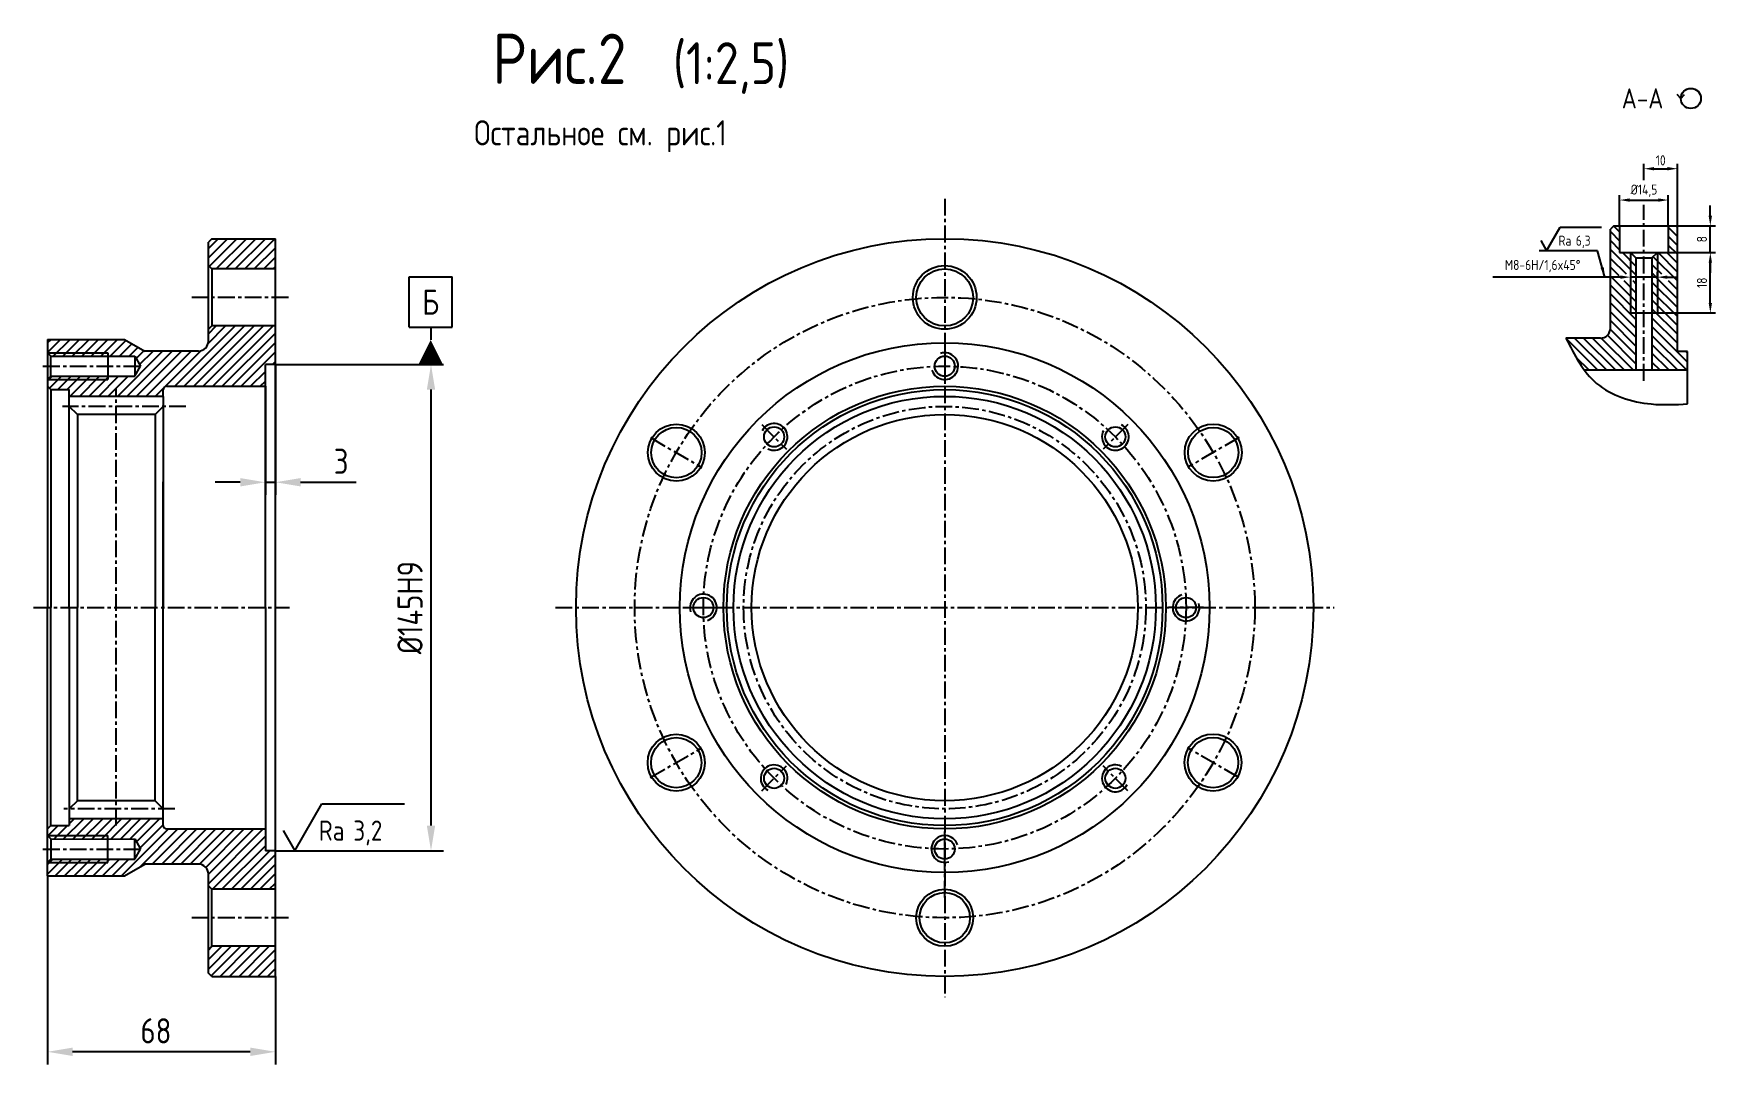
# Model space of a CAD drawing. Extents: x -3872 to -3321, y -1420 to -804.
# Drawn here: x -3822 to -3321, y -1420 to -1113 of the extents above; entities that cross this region are included whole.
import ezdxf
from ezdxf.enums import TextEntityAlignment as Align

# ---------------------------------------------------------------- set-up
doc = ezdxf.new("R2010")
doc.units = 0
doc.header["$LTSCALE"] = 8
doc.header["$MEASUREMENT"] = 0
doc.linetypes.add('CENTER', pattern=[2, 1.25, -0.25, 0.25, -0.25])
doc.layers.get('DEFPOINTS').update_dxf_attribs({"linetype": 'CONTINUOUS'})
for name, color, linetype in [('BORD', 1, 'CONTINUOUS'), ('CEN', 5, 'CENTER'), ('CONT', 6, 'CONTINUOUS'), ('DIM', 7, 'CONTINUOUS'), ('HATCH', 2, 'CONTINUOUS'), ('TEXT', 3, 'CONTINUOUS'), ('TEXTB', 6, 'CONTINUOUS')]:
    doc.layers.add(name, color=color, linetype=linetype)
doc.styles.get("Standard").update_dxf_attribs({"font": 'ISOCP'})
doc.styles.add('STYLE1', font='romans.shx', dxfattribs={"width": 0.8})
doc.dimstyles.new('LIN', dxfattribs={"dimscale": 0, "dimtxt": 3, "dimasz": 3, "dimexe": 1.5, "dimexo": 0, "dimgap": 1, "dimtad": 1, "dimzin": 13, "dimdsep": 46, "dimtxsty": 'STYLE1', "dimcen": 0, "dimclrt": 3, "dimadec": 0, "dimazin": 0, "dimtp": 1, "dimtm": 1, "dimtfac": 1, "dimtmove": 1, "dimatfit": 3, "dimfxl": 1, "dimtolj": 1, "dimtzin": 13, "dimarcsym": 0})
doc.dimstyles.new('LIN2_5', dxfattribs={"dimscale": 2.5, "dimtxt": 3, "dimasz": 3, "dimexe": 1.5, "dimexo": 0, "dimgap": 1, "dimtad": 1, "dimzin": 13, "dimdsep": 46, "dimtxsty": 'STANDARD', "dimcen": 0, "dimclrt": 3, "dimadec": 0, "dimazin": 0, "dimtfac": 1, "dimtmove": 0, "dimatfit": 0, "dimfxl": 1, "dimtolj": 1, "dimtzin": 13, "dimarcsym": 0})

# ---------------------------------------------------------------- blocks, each defined once
blk = doc.blocks.new('*D18')
at = {"layer": 'DEFPOINTS', "color": 0, "transparency": 16777216}
for p in [(-3750.32, -1211.29), (-3703.91, -1211.29), (-3750.32, -1356.29)]:
    blk.add_point(p, dxfattribs=at)
at = {"layer": 'DIM', "color": 0, "lineweight": -2, "transparency": 16777216}
for p, q in [((-3750.32, -1211.29), (-3700.16, -1211.29)), ((-3703.91, -1348.79), (-3703.91, -1218.79)), ((-3750.32, -1356.29), (-3700.16, -1356.29))]:
    blk.add_line(p, q, dxfattribs=at)
at = {"layer": 'DIM', "color": 0, "transparency": 16777216}
for points in [[(-3705.16, -1218.79), (-3702.66, -1218.79), (-3703.91, -1211.29)], [(-3705.16, -1348.79), (-3702.66, -1348.79), (-3703.91, -1356.29)]]:
    blk.add_solid(points, dxfattribs=at)
at = {"layer": 'DIM', "color": 3, "transparency": 16777216, "insert": (-3710.16, -1283.79), "char_height": 7.5, "attachment_point": 5, "rotation": 90, "style": 'STYLE1'}
blk.add_mtext('\\A1;%%C145H9', dxfattribs=at)
blk = doc.blocks.new('*D19')
at = {"layer": 'DEFPOINTS', "color": 0, "transparency": 16777216}
for p in [(-3334.54, -1177.92), (-3322.24, -1177.92), (-3338.04, -1195.92)]:
    blk.add_point(p, dxfattribs=at)
at = {"layer": 'DIM', "color": 0, "lineweight": -2, "transparency": 16777216}
for p, q in [((-3334.54, -1177.92), (-3320.74, -1177.92)), ((-3322.24, -1192.92), (-3322.24, -1180.92)), ((-3338.04, -1195.92), (-3320.74, -1195.92))]:
    blk.add_line(p, q, dxfattribs=at)
at = {"layer": 'DIM', "color": 0, "transparency": 16777216}
for points in [[(-3322.74, -1180.92), (-3321.74, -1180.92), (-3322.24, -1177.92)], [(-3322.74, -1192.92), (-3321.74, -1192.92), (-3322.24, -1195.92)]]:
    blk.add_solid(points, dxfattribs=at)
at = {"layer": 'DIM', "color": 3, "transparency": 16777216, "insert": (-3324.74, -1186.92), "char_height": 3, "attachment_point": 5, "rotation": 90, "style": 'STYLE1'}
blk.add_mtext('\\A1;18', dxfattribs=at)
blk = doc.blocks.new('*D20')
at = {"layer": 'DEFPOINTS', "color": 0, "transparency": 16777216}
for p in [(-3334.54, -1169.92), (-3322.24, -1169.92), (-3334.79, -1177.92)]:
    blk.add_point(p, dxfattribs=at)
at = {"layer": 'DIM', "color": 0, "lineweight": -2, "transparency": 16777216}
for p, q in [((-3322.24, -1166.92), (-3322.24, -1163.92)), ((-3334.54, -1169.92), (-3320.74, -1169.92)), ((-3322.24, -1177.92), (-3322.24, -1169.92)), ((-3334.79, -1177.92), (-3320.74, -1177.92)), ((-3322.24, -1180.92), (-3322.24, -1183.92))]:
    blk.add_line(p, q, dxfattribs=at)
at = {"layer": 'DIM', "color": 0, "transparency": 16777216}
for points in [[(-3322.74, -1166.92), (-3321.74, -1166.92), (-3322.24, -1169.92)], [(-3322.74, -1180.92), (-3321.74, -1180.92), (-3322.24, -1177.92)]]:
    blk.add_solid(points, dxfattribs=at)
at = {"layer": 'DIM', "color": 3, "transparency": 16777216, "insert": (-3324.74, -1173.92), "char_height": 3, "attachment_point": 5, "rotation": 90, "style": 'STYLE1'}
blk.add_mtext('\\A1;8', dxfattribs=at)
blk = doc.blocks.new('*D21')
at = {"layer": 'DEFPOINTS', "color": 0, "transparency": 16777216}
for p in [(-3334.79, -1162.25), (-3349.29, -1169.92), (-3334.79, -1169.92)]:
    blk.add_point(p, dxfattribs=at)
at = {"layer": 'DIM', "color": 0, "lineweight": -2, "transparency": 16777216}
for p, q in [((-3349.29, -1169.92), (-3349.29, -1160.75)), ((-3346.29, -1162.25), (-3337.79, -1162.25)), ((-3334.79, -1169.92), (-3334.79, -1160.75))]:
    blk.add_line(p, q, dxfattribs=at)
at = {"layer": 'DIM', "color": 0, "transparency": 16777216}
for points in [[(-3346.29, -1161.75), (-3346.29, -1162.75), (-3349.29, -1162.25)], [(-3337.79, -1161.75), (-3337.79, -1162.75), (-3334.79, -1162.25)]]:
    blk.add_solid(points, dxfattribs=at)
at = {"layer": 'DIM', "color": 3, "transparency": 16777216, "insert": (-3342.04, -1159.47), "char_height": 3, "attachment_point": 5, "style": 'STYLE1'}
blk.add_mtext('\\A1;%%C14,5', dxfattribs=at)
blk = doc.blocks.new('*D22')
at = {"layer": 'DEFPOINTS', "color": 0, "transparency": 16777216}
for p in [(-3332.04, -1152.9), (-3342.04, -1156.28), (-3332.04, -1170.92)]:
    blk.add_point(p, dxfattribs=at)
at = {"layer": 'DIM', "color": 0, "lineweight": -2, "transparency": 16777216}
for p, q in [((-3342.04, -1156.28), (-3342.04, -1151.4)), ((-3339.04, -1152.9), (-3335.04, -1152.9)), ((-3332.04, -1170.92), (-3332.04, -1151.4))]:
    blk.add_line(p, q, dxfattribs=at)
at = {"layer": 'DIM', "color": 0, "transparency": 16777216}
for points in [[(-3339.04, -1152.4), (-3339.04, -1153.4), (-3342.04, -1152.9)], [(-3335.04, -1152.4), (-3335.04, -1153.4), (-3332.04, -1152.9)]]:
    blk.add_solid(points, dxfattribs=at)
at = {"layer": 'DIM', "color": 3, "transparency": 16777216, "insert": (-3337.04, -1150.4), "char_height": 3, "attachment_point": 5, "style": 'STYLE1'}
blk.add_mtext('\\A1;10', dxfattribs=at)
blk = doc.blocks.new('1')
at = {"layer": 'CONT'}
for q in [(0.14, 4.02), (2.4, 4.02)]:
    blk.add_line((1.27, 2.88), q, dxfattribs=at)
blk.add_circle((4.27, 2.88), 3, dxfattribs=at)
blk = doc.blocks.new('ZNAK04')
at = {"layer": 'CONT'}
blk.add_blockref('1', (30.27, 0.21), dxfattribs=at)
at = {"layer": 'TEXTB', "style": 'STYLE1', "width": 0.8}
for tag, height, p in [('А-А', 6, (13.88, 0.1)), ('SC', 5, (28.73, 0.1))]:
    blk.add_attdef(tag, text='', height=height, dxfattribs=at).set_placement(p, align=Align.RIGHT)
blk.add_attdef('45%%D(1)', (38.24, 0.1), '', height=5, dxfattribs=at)
blk = doc.blocks.new('*D25')
at = {"layer": 'DEFPOINTS', "color": 0, "transparency": 16777216}
for p in [(-3750.32, -1211.29), (-3753.32, -1217.79), (-3753.32, -1246.41)]:
    blk.add_point(p, dxfattribs=at)
at = {"layer": 'DIM', "color": 0, "lineweight": -2, "transparency": 16777216}
for p, q in [((-3750.32, -1211.29), (-3750.32, -1250.16)), ((-3753.32, -1217.79), (-3753.32, -1250.16)), ((-3760.82, -1246.41), (-3768.32, -1246.41)), ((-3753.32, -1246.41), (-3750.32, -1246.41)), ((-3742.82, -1246.41), (-3726.21, -1246.41))]:
    blk.add_line(p, q, dxfattribs=at)
at = {"layer": 'DIM', "color": 0, "transparency": 16777216}
for points in [[(-3760.82, -1245.16), (-3760.82, -1247.66), (-3753.32, -1246.41)], [(-3742.82, -1245.16), (-3742.82, -1247.66), (-3750.32, -1246.41)]]:
    blk.add_solid(points, dxfattribs=at)
at = {"layer": 'DIM', "color": 3, "transparency": 16777216, "insert": (-3730.71, -1240.16), "char_height": 7.5, "attachment_point": 5, "style": 'STYLE1'}
blk.add_mtext('\\A1;3', dxfattribs=at)
blk = doc.blocks.new('sherISO_01')
at = {"layer": 'TEXT'}
blk.add_line((4.04, 7), (16.36, 7), dxfattribs=at)
blk.add_lwpolyline([(-1.73, 3), (0, 0), (4.04, 7)], dxfattribs=at)
at = {"layer": 'TEXT', "style": 'STYLE1', "width": 0.8}
blk.add_text('Ra', height=3, dxfattribs=at).set_placement((3.58, 1.5))
blk.add_attdef('12,5', (8.73, 1.5), '', height=3, dxfattribs=at)
blk = doc.blocks.new('*D50')
at = {"layer": 'DEFPOINTS', "color": 0, "transparency": 16777216}
for p in [(-3346.04, -1185.02), (-3346.04, -1185.24), (-3338.04, -1185.4)]:
    blk.add_point(p, dxfattribs=at)
at = {"layer": 'DIM', "color": 0, "lineweight": -2, "transparency": 16777216}
for p, q in [((-3338.04, -1185.4), (-3338.04, -1183.74)), ((-3349.04, -1185.24), (-3387.14, -1185.24)), ((-3346.04, -1185.02), (-3346.04, -1186.74)), ((-3338.04, -1185.24), (-3346.04, -1185.24)), ((-3335.04, -1185.24), (-3332.04, -1185.24))]:
    blk.add_line(p, q, dxfattribs=at)
at = {"layer": 'DIM', "color": 0, "transparency": 16777216}
for points in [[(-3349.04, -1184.74), (-3349.04, -1185.74), (-3346.04, -1185.24)], [(-3335.04, -1184.74), (-3335.04, -1185.74), (-3338.04, -1185.24)]]:
    blk.add_solid(points, dxfattribs=at)
at = {"layer": 'DIM', "color": 3, "transparency": 16777216, "insert": (-3372.25, -1181.95), "char_height": 3, "attachment_point": 5, "style": 'STYLE1'}
blk.add_mtext('\\A1;M8-6H/1,6x45%%d', dxfattribs=at)
blk = doc.blocks.new('forma01')
at = {"layer": 'BORD'}
for p, q in [((-2.57, 4.21), (-2.57, 10.21)), ((-2.57, 10.21), (2.57, 10.21)), ((2.57, 4.21), (2.57, 10.21)), ((-2.57, 4.21), (2.57, 4.21)), ((0, 4.21), (0, 2.71))]:
    blk.add_line(p, q, dxfattribs=at)
blk.add_lwpolyline([(0, 2.71, 0, 3, 0), (0, -0.29, 3, 3, 0)], format="xyseb", dxfattribs=at)
at = {"layer": 'TEXT', "style": 'STYLE1', "width": 0.8}
blk.add_attdef('А', text='', height=3, dxfattribs=at).set_placement((0, 7.21), align=Align.MIDDLE)
blk = doc.blocks.new('*D53')
at = {"layer": 'DEFPOINTS', "color": 0, "transparency": 16777216}
for p in [(-3818.32, -1363.79), (-3750.32, -1393.79), (-3818.32, -1416.26)]:
    blk.add_point(p, dxfattribs=at)
at = {"layer": 'DIM', "color": 0, "lineweight": -2, "transparency": 16777216}
for p, q in [((-3818.32, -1363.79), (-3818.32, -1420.01)), ((-3750.32, -1393.79), (-3750.32, -1420.01)), ((-3757.82, -1416.26), (-3810.82, -1416.26))]:
    blk.add_line(p, q, dxfattribs=at)
at = {"layer": 'DIM', "color": 0, "transparency": 16777216}
for points in [[(-3810.82, -1415.01), (-3810.82, -1417.51), (-3818.32, -1416.26)], [(-3757.82, -1415.01), (-3757.82, -1417.51), (-3750.32, -1416.26)]]:
    blk.add_solid(points, dxfattribs=at)
at = {"layer": 'DIM', "color": 3, "transparency": 16777216, "insert": (-3785.97, -1410.01), "char_height": 7.5, "attachment_point": 5, "style": 'STYLE1'}
blk.add_mtext('\\A1;68', dxfattribs=at)

msp = doc.modelspace()

# ---------------------------------------------------------------- hatches: boundary and pattern name
at = {"layer": 'HATCH'}
h = msp.add_hatch(dxfattribs=at)
h.set_pattern_fill('ANSI31', color=256, scale=16, style=0)
h.paths.add_polyline_path([(-3750.317, -1173.787), (-3769.317, -1173.787), (-3770.317, -1174.787), (-3770.317, -1181.792), (-3769.322, -1182.787), (-3750.317, -1182.787)])
h.paths.add_polyline_path([(-3750.317, -1199.787), (-3769.317, -1199.787), (-3770.317, -1200.787), (-3770.317, -1204.287, -0.4142136), (-3773.317, -1207.287), (-3789.255, -1207.287), (-3795.317, -1203.787), (-3818.317, -1203.787), (-3818.317, -1207.787), (-3800.317, -1207.787), (-3800.317, -1208.787), (-3792.317, -1208.787), (-3790.585, -1211.787), (-3792.317, -1214.787), (-3792.317, -1214.767), (-3800.317, -1214.773), (-3800.317, -1215.787), (-3818.317, -1215.787), (-3818.317, -1217.787), (-3817.317, -1218.787), (-3811.817, -1218.787), (-3811.817, -1220.787), (-3783.817, -1220.787), (-3783.817, -1218.787, -0.4142136), (-3782.817, -1217.787), (-3753.317, -1217.787), (-3753.317, -1211.287), (-3750.317, -1211.287)])
h.paths.add_polyline_path([(-3800.317, -1207.787), (-3818.317, -1207.787), (-3817.317, -1208.787), (-3800.317, -1208.787)], flags=16)
h.paths.add_polyline_path([(-3800.317, -1214.773), (-3817.317, -1214.787), (-3818.317, -1215.787), (-3800.317, -1215.787)], flags=16)
h.paths.add_polyline_path([(-3753.317, -1349.787), (-3782.817, -1349.787, -0.4142136), (-3783.817, -1348.787), (-3783.817, -1346.787), (-3811.817, -1346.787), (-3811.817, -1348.787), (-3817.317, -1348.787), (-3818.317, -1349.787), (-3818.317, -1351.787), (-3800.317, -1351.787), (-3800.317, -1352.802), (-3792.317, -1352.808), (-3792.317, -1352.787), (-3790.585, -1355.787), (-3792.317, -1358.787), (-3800.317, -1358.787), (-3800.317, -1359.787), (-3818.317, -1359.787), (-3818.317, -1363.787), (-3795.317, -1363.787), (-3789.255, -1360.287), (-3773.317, -1360.287, -0.4142136), (-3770.317, -1363.287), (-3770.317, -1366.787), (-3769.317, -1367.787), (-3750.317, -1367.787), (-3750.317, -1356.287), (-3753.317, -1356.287)])
h.paths.add_polyline_path([(-3750.317, -1384.787), (-3769.322, -1384.787), (-3770.317, -1385.782), (-3770.317, -1392.787), (-3769.317, -1393.787), (-3750.317, -1393.787)])
h.paths.add_polyline_path([(-3800.317, -1351.787), (-3818.317, -1351.787), (-3817.317, -1352.787), (-3800.317, -1352.802)], flags=16)
h = msp.add_hatch(dxfattribs=at)
h.set_pattern_fill('ANSI31', color=256, scale=15, angle=90, style=0)
h.paths.add_polyline_path([(-3332.04, -1169.925), (-3334.79, -1169.925), (-3334.79, -1177.925), (-3338.04, -1177.925), (-3338.04, -1184.277), (-3334.809, -1184.277), (-3334.809, -1186.261), (-3338.04, -1186.261), (-3338.04, -1195.925), (-3339.64, -1195.925), (-3339.64, -1212.925), (-3329.04, -1212.925), (-3329.04, -1207.425), (-3332.04, -1207.425)])
h.paths.add_polyline_path([(-3338.04, -1177.925), (-3339.64, -1179.525), (-3339.64, -1184.277), (-3338.04, -1184.277)])
h.paths.add_polyline_path([(-3338.04, -1186.261), (-3339.64, -1186.261), (-3339.64, -1195.925), (-3338.04, -1195.925)])
h.paths.add_polyline_path([(-3344.44, -1186.261), (-3346.04, -1186.261), (-3346.04, -1195.925), (-3344.439, -1195.925)], flags=17)
h.paths.add_polyline_path([(-3344.44, -1179.525), (-3346.04, -1177.925), (-3346.04, -1184.277), (-3344.44, -1184.277)], flags=17)
edge = h.paths.add_edge_path()
edge.add_line((-3346.04, -1177.925), (-3349.29, -1177.925))
edge.add_line((-3349.29, -1177.925), (-3349.29, -1169.925))
edge.add_line((-3349.29, -1169.925), (-3351.04, -1169.925))
edge.add_line((-3351.04, -1169.925), (-3352.04, -1170.925))
edge.add_line((-3352.04, -1170.925), (-3352.04, -1200.425))
edge.add_arc((-3355.04, -1200.425), 3, 270, 360, ccw=False)
edge.add_line((-3355.04, -1203.425), (-3365.322, -1203.425))
edge.add_spline(control_points=[(-3365.322, -1203.425), (-3363.639, -1206.742), (-3361.956, -1210.059), (-3359.836, -1212.925)], knot_values=[0, 0, 0, 0, 10.7761794, 10.7761794, 10.7761794, 10.7761794], degree=3, periodic=0)
edge.add_line((-3359.836, -1212.925), (-3344.438, -1212.925))
edge.add_line((-3344.438, -1212.925), (-3344.439, -1195.925))
edge.add_line((-3344.439, -1195.925), (-3346.04, -1195.925))
edge.add_line((-3346.04, -1195.925), (-3346.04, -1186.261))
edge.add_line((-3346.04, -1186.261), (-3349.563, -1186.261))
edge.add_line((-3349.563, -1186.261), (-3349.563, -1184.277))
edge.add_line((-3349.563, -1184.277), (-3346.04, -1184.277))
edge.add_line((-3346.04, -1184.277), (-3346.04, -1177.925))
h = msp.add_hatch(dxfattribs=at)
h.set_pattern_fill('ANSI31', color=256, scale=16, style=0)
h.paths.add_polyline_path([(-3800.317, -1358.787), (-3817.317, -1358.787), (-3818.317, -1359.787), (-3800.317, -1359.787)])

# ---------------------------------------------------------------- linework, layer by layer
at = {"layer": 'BORD'}
for p, q in [((-3346.04, -1177.925), (-3346.04, -1195.925)), ((-3338.04, -1177.925), (-3338.04, -1195.925)), ((-3818.317, -1207.787), (-3800.317, -1207.787)), ((-3818.317, -1215.787), (-3800.317, -1215.787)), ((-3818.317, -1351.787), (-3800.317, -1351.787)), ((-3818.317, -1359.787), (-3800.317, -1359.787))]:
    msp.add_line(p, q, dxfattribs=at)
msp.add_circle((-3550.647, -1283.787), 63, dxfattribs=at)
for centre, start, end in [((-3550.647, -1211.787), 197.89748, 108.07667), ((-3601.559, -1232.876), 242.89748, 153.07667), ((-3499.735, -1232.876), 152.89748, 63.07667), ((-3622.647, -1283.787), 287.89748, 198.07667), ((-3478.647, -1283.787), 107.89748, 18.07667), ((-3601.559, -1334.699), 332.89748, 243.07667), ((-3499.735, -1334.699), 62.89748, 333.07667), ((-3550.647, -1355.787), 17.89748, 288.07667)]:
    msp.add_arc(centre, 4, start, end, dxfattribs=at)
msp.add_open_spline([(-3365.322, -1203.425), (-3362.774, -1208.447), (-3357.506, -1218.83), (-3341.974, -1223.693), (-3332.625, -1223.241), (-3329.04, -1223.068)], degree=3, knots=[0, 0, 0, 0, 16.3165527, 33.7280731, 44.5546668, 44.5546668, 44.5546668, 44.5546668], dxfattribs=at)
at = {"layer": 'CEN', "ltscale": 0.5}
for p, q in [((-3550.647, -1161.87), (-3550.647, -1399.931)), ((-3342.04, -1216.12), (-3342.04, -1167.358)), ((-3746.464, -1191.287), (-3775.255, -1191.287)), ((-3550.647, -1206.568), (-3550.647, -1217.006)), ((-3819.691, -1211.787), (-3790.585, -1211.787)), ((-3797.817, -1348.75), (-3797.817, -1218.424)), ((-3777.065, -1223.787), (-3813.89, -1223.787)), ((-3605.249, -1229.185), (-3597.868, -1236.566)), ((-3496.045, -1229.185), (-3503.425, -1236.566)), ((-3638.441, -1233.1), (-3623.068, -1241.975)), ((-3462.799, -1233.068), (-3478.172, -1241.944)), ((-3822.459, -1283.787), (-3746.172, -1283.787)), ((-3666.79, -1283.787), (-3434.504, -1283.787)), ((-3627.866, -1283.787), (-3617.428, -1283.787)), ((-3473.428, -1283.787), (-3483.866, -1283.787)), ((-3638.495, -1334.507), (-3623.122, -1325.631)), ((-3462.853, -1334.475), (-3478.226, -1325.6)), ((-3605.249, -1338.389), (-3597.868, -1331.009)), ((-3496.045, -1338.389), (-3503.425, -1331.009)), ((-3780.316, -1343.787), (-3813.464, -1343.787)), ((-3550.647, -1361.006), (-3550.647, -1350.568)), ((-3550.647, -1370.226), (-3550.647, -1352.475)), ((-3819.691, -1355.787), (-3790.585, -1355.787)), ((-3746.464, -1376.287), (-3775.255, -1376.287))]:
    msp.add_line(p, q, dxfattribs=at)
for radius in [92.5, 72, 60]:
    msp.add_circle((-3550.647, -1283.787), radius, dxfattribs=at)
at = {"layer": 'CONT'}
for p, q in [((-3769.317, -1173.787), (-3770.317, -1174.787)), ((-3769.317, -1173.787), (-3750.317, -1173.787)), ((-3750.317, -1283.787), (-3750.317, -1173.787)), ((-3351.04, -1169.925), (-3352.04, -1170.925)), ((-3352.04, -1200.425), (-3352.04, -1170.925)), ((-3351.04, -1169.925), (-3332.04, -1169.925)), ((-3349.29, -1169.925), (-3349.29, -1177.925)), ((-3334.79, -1169.925), (-3334.79, -1177.925)), ((-3332.04, -1207.425), (-3332.04, -1169.925)), ((-3770.317, -1204.287), (-3770.317, -1174.787)), ((-3349.29, -1177.925), (-3334.79, -1177.925)), ((-3344.44, -1179.525), (-3346.04, -1177.925)), ((-3339.64, -1179.525), (-3338.04, -1177.925)), ((-3769.317, -1182.792), (-3770.317, -1181.792)), ((-3750.317, -1182.787), (-3769.322, -1182.787)), ((-3769.317, -1182.792), (-3769.317, -1199.787)), ((-3344.44, -1179.525), (-3339.64, -1179.525)), ((-3344.44, -1179.525), (-3344.438, -1212.925)), ((-3339.64, -1179.525), (-3339.64, -1212.925)), ((-3346.04, -1195.925), (-3338.04, -1195.925)), ((-3818.317, -1203.787), (-3818.317, -1283.787)), ((-3818.317, -1203.787), (-3795.317, -1203.787)), ((-3795.317, -1203.787), (-3789.255, -1207.287)), ((-3769.317, -1199.787), (-3770.317, -1200.787)), ((-3750.317, -1199.787), (-3769.317, -1199.787)), ((-3355.04, -1203.425), (-3365.322, -1203.425)), ((-3817.317, -1208.787), (-3818.317, -1207.787)), ((-3817.317, -1214.787), (-3817.317, -1208.787)), ((-3817.317, -1208.787), (-3792.317, -1208.787)), ((-3800.317, -1207.787), (-3800.317, -1215.787)), ((-3792.317, -1208.787), (-3792.317, -1214.787)), ((-3792.317, -1208.787), (-3790.585, -1211.787)), ((-3773.317, -1207.287), (-3789.255, -1207.287)), ((-3329.04, -1207.425), (-3332.04, -1207.425)), ((-3329.04, -1223.068), (-3329.04, -1207.425)), ((-3792.317, -1214.787), (-3790.585, -1211.787)), ((-3750.317, -1211.287), (-3753.317, -1211.287)), ((-3753.317, -1283.787), (-3753.317, -1211.287)), ((-3359.836, -1212.925), (-3329.04, -1212.925)), ((-3817.317, -1214.787), (-3818.317, -1215.787)), ((-3817.317, -1218.787), (-3818.317, -1217.787)), ((-3817.317, -1214.787), (-3792.317, -1214.767)), ((-3817.317, -1218.787), (-3817.317, -1283.787)), ((-3817.317, -1218.787), (-3811.817, -1218.787)), ((-3811.817, -1283.787), (-3811.817, -1218.787)), ((-3783.817, -1220.787), (-3783.817, -1218.787)), ((-3782.817, -1217.787), (-3753.317, -1217.787)), ((-3783.817, -1220.787), (-3811.817, -1220.787)), ((-3809.417, -1226.187), (-3811.817, -1223.787)), ((-3786.217, -1226.187), (-3783.817, -1223.787)), ((-3783.817, -1220.787), (-3783.817, -1283.787)), ((-3809.417, -1226.187), (-3809.417, -1283.787)), ((-3786.217, -1226.187), (-3809.417, -1226.187)), ((-3786.217, -1226.187), (-3786.217, -1283.787)), ((-3783.817, -1283.787), (-3783.817, -1246.287)), ((-3818.317, -1363.787), (-3818.317, -1283.787)), ((-3817.317, -1348.787), (-3817.317, -1283.787)), ((-3811.817, -1283.787), (-3811.817, -1348.787)), ((-3809.417, -1341.387), (-3809.417, -1283.787)), ((-3786.217, -1341.387), (-3786.217, -1283.787)), ((-3783.817, -1348.787), (-3783.817, -1283.787)), ((-3753.317, -1283.787), (-3753.317, -1356.287)), ((-3750.317, -1393.787), (-3750.317, -1283.787)), ((-3809.417, -1341.387), (-3811.817, -1343.787)), ((-3786.217, -1341.387), (-3809.417, -1341.387)), ((-3786.217, -1341.387), (-3783.817, -1343.787)), ((-3817.317, -1348.787), (-3818.317, -1349.787)), ((-3817.317, -1348.787), (-3811.817, -1348.787)), ((-3783.817, -1346.787), (-3811.817, -1346.787)), ((-3817.317, -1352.787), (-3818.317, -1351.787)), ((-3817.317, -1352.787), (-3792.317, -1352.808)), ((-3817.317, -1352.787), (-3817.317, -1358.787)), ((-3800.317, -1359.787), (-3800.317, -1351.787)), ((-3792.317, -1352.787), (-3790.585, -1355.787)), ((-3792.317, -1358.787), (-3792.317, -1352.787)), ((-3782.817, -1349.787), (-3753.317, -1349.787)), ((-3817.317, -1358.787), (-3818.317, -1359.787)), ((-3817.317, -1358.787), (-3792.317, -1358.787)), ((-3792.317, -1358.787), (-3790.585, -1355.787)), ((-3750.317, -1356.287), (-3753.317, -1356.287)), ((-3818.317, -1363.787), (-3795.317, -1363.787)), ((-3795.317, -1363.787), (-3789.255, -1360.287)), ((-3773.317, -1360.287), (-3789.255, -1360.287)), ((-3770.317, -1392.787), (-3770.317, -1363.287)), ((-3769.317, -1367.787), (-3770.317, -1366.787)), ((-3769.317, -1384.782), (-3769.317, -1367.787)), ((-3750.317, -1367.787), (-3769.317, -1367.787)), ((-3769.317, -1384.782), (-3770.317, -1385.782)), ((-3750.317, -1384.787), (-3769.322, -1384.787)), ((-3769.317, -1393.787), (-3770.317, -1392.787)), ((-3769.317, -1393.787), (-3750.317, -1393.787))]:
    msp.add_line(p, q, dxfattribs=at)
for centre, radius in [((-3550.647, -1283.787), 110), ((-3550.647, -1191.287), 9.5), ((-3550.647, -1191.287), 8.5), ((-3550.647, -1283.787), 79), ((-3550.647, -1211.787), 3), ((-3550.647, -1283.787), 66), ((-3550.647, -1283.787), 65), ((-3630.7, -1237.569), 8.5), ((-3550.647, -1283.787), 57.6), ((-3470.539, -1237.537), 8.5), ((-3630.7, -1237.569), 7.5), ((-3601.559, -1232.876), 3), ((-3499.735, -1232.876), 3), ((-3470.539, -1237.537), 7.5), ((-3622.647, -1283.787), 3), ((-3478.647, -1283.787), 3), ((-3630.754, -1330.037), 8.5), ((-3630.754, -1330.037), 7.5), ((-3470.594, -1330.006), 8.5), ((-3470.594, -1330.006), 7.5), ((-3601.559, -1334.699), 3), ((-3499.735, -1334.699), 3), ((-3550.647, -1355.787), 3), ((-3550.647, -1376.287), 8.5), ((-3550.647, -1376.287), 7.5)]:
    msp.add_circle(centre, radius, dxfattribs=at)
for centre, radius, start, end in [((-3355.04, -1200.425), 3, 270, 360), ((-3773.317, -1204.287), 3, 270, 360), ((-3782.817, -1218.787), 1, 90, 180), ((-3782.817, -1348.787), 1, 180, 270), ((-3773.317, -1363.287), 3, 0, 90), ((-3773.317, -1363.287), 3, 360, 90)]:
    msp.add_arc(centre, radius, start, end, dxfattribs=at)
at = {"layer": 'DIM'}
msp.add_line((-3342.04, -1167.358), (-3342.04, -1163.722), dxfattribs=at)
at = {"layer": 'HATCH'}
for p, q in [((-3344.742, -1184.277), (-3344.44, -1184.578)), ((-3339.438, -1184.277), (-3337.455, -1186.261))]:
    msp.add_line(p, q, dxfattribs=at)

# ---------------------------------------------------------------- block references
at = {"layer": 'DIM'}
ref = msp.add_blockref('ZNAK04', (-3362.57, -1135.028), dxfattribs=at)
ref.add_attrib('А-А', 'А-А', dxfattribs={"layer": 'TEXTB', "height": 6, "style": 'STYLE1', "width": 0.8}).set_placement((-3336.257, -1134.928), align=Align.RIGHT)
msp.add_blockref('sherISO_01', (-3371.109, -1177.358), dxfattribs=at).add_auto_attribs({'12,5': '6,3'})
for name, p, xscale, yscale, zscale, values in [('forma01', (-3704.008, -1210.716), 2.5, 2.5, 2.5, {'А': 'Б'}), ('sherISO_01', (-3744.535, -1356.287), 2, 2, 2, {'12,5': '3,2'})]:
    msp.add_blockref(name, p, dxfattribs=dict(at, xscale=xscale, yscale=yscale, zscale=zscale)).add_auto_attribs(values)

# ---------------------------------------------------------------- texts
at = {"layer": 'CONT', "style": 'STYLE1', "width": 0.8}
for s, height, p in [('Рис.2', 15, (-3685.579, -1127.629)), ('(1:2,5)', 12.5, (-3631.704, -1127.682))]:
    msp.add_text(s, height=height, dxfattribs=at).set_placement(p)
at = {"layer": 'TEXT', "style": 'STYLE1', "width": 0.8}
msp.add_text('Остальное см. рис.1', height=7.5, dxfattribs=at).set_placement((-3691.025, -1145.951))

# ---------------------------------------------------------------- dimensions: what is measured, and where the dimension line sits
at = {"layer": 'DIM'}
dim = msp.add_linear_dim(base=(-3332.04, -1152.899), p1=(-3342.04, -1156.28), p2=(-3332.04, -1170.925), dimstyle='LIN', override={"dimscale": 1}, dxfattribs=at)
dim.commit()
dim.dimension.update_dxf_attribs({"geometry": '*D22', "text_midpoint": (-3337.04, -1150.399)})
dim = msp.add_linear_dim(base=(-3334.79, -1162.255), p1=(-3349.29, -1169.925), p2=(-3334.79, -1169.925), text='%%C14,5', dimstyle='LIN', override={"dimscale": 1}, dxfattribs=at)
dim.commit()
dim.dimension.update_dxf_attribs({"geometry": '*D21', "text_midpoint": (-3342.04, -1159.469)})
for base, p1, p2, picture, middle in [((-3322.235, -1169.925), (-3334.79, -1177.925), (-3334.54, -1169.925), '*D20', (-3324.735, -1173.925)), ((-3322.235, -1177.925), (-3338.04, -1195.925), (-3334.54, -1177.925), '*D19', (-3324.735, -1186.925))]:
    dim = msp.add_linear_dim(base=base, p1=p1, p2=p2, angle=90, dimstyle='LIN', override={"dimscale": 1}, dxfattribs=at)
    dim.commit()
    dim.dimension.update_dxf_attribs({"geometry": picture, "text_midpoint": middle})
dim = msp.add_linear_dim(base=(-3346.04, -1185.236), p1=(-3338.04, -1185.403), p2=(-3346.04, -1185.024), text='M<>-6H/1,6x45%%d', dimstyle='LIN', override={"dimscale": 1, "dimtmove": 0, "dimatfit": 1}, dxfattribs=at)
dim.commit()
dim.dimension.update_dxf_attribs({"geometry": '*D50', "text_midpoint": (-3372.253, -1185.236), "dimtype": 160})
for base, p1, p2, picture, middle in [((-3753.317, -1246.412), (-3750.317, -1211.287), (-3753.317, -1217.787), '*D25', (-3730.709, -1246.412)), ((-3818.317, -1416.256), (-3750.317, -1393.787), (-3818.317, -1363.787), '*D53', (-3785.967, -1416.256))]:
    dim = msp.add_linear_dim(base=base, p1=p1, p2=p2, dimstyle='LIN2_5', override={"dimtxsty": 'STYLE1'}, dxfattribs=at)
    dim.commit()
    dim.dimension.update_dxf_attribs({"geometry": picture, "text_midpoint": middle, "dimtype": 160})
dim = msp.add_linear_dim(base=(-3703.913, -1211.287), p1=(-3750.317, -1356.287), p2=(-3750.317, -1211.287), angle=90, text='%%C<>H9', dimstyle='LIN2_5', override={"dimtxsty": 'STYLE1'}, dxfattribs=at)
dim.commit()
dim.dimension.update_dxf_attribs({"geometry": '*D18', "text_midpoint": (-3710.163, -1283.787)})

# ---------------------------------------------------------------- leaders
at = {"layer": 'DIM', "annotation_type": 0, "has_hookline": 1, "hookline_direction": 0}
msp.add_leader([(-3353.698, -1185.236), (-3355.917, -1177.374), (-3373.345, -1177.357)], dimstyle='LIN', override={"dimscale": 1, "dimtad": 0}, dxfattribs=at)

doc.saveas('drawing.dxf')
